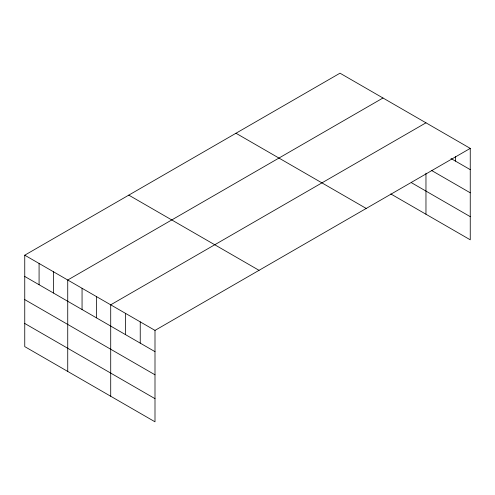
<?xml version="1.0" encoding="UTF-8"?>
<svg xmlns="http://www.w3.org/2000/svg" width="495" height="495" viewBox="0 0 495 495"><rect width="100%" height="100%" fill="white"/><g stroke="black" fill="none" stroke-linecap="round" stroke-linejoin="round"><path stroke-width="0.74" d="M24.75 255.191L154.997 330.394L154.997 421.814L24.75 346.618L24.75 255.191L340.003 73.186L470.25 148.382L470.25 239.809L390.796 193.935M382.982 97.998L67.735 280.009L67.735 371.436M425.966 122.816L110.713 304.821L110.713 396.248M154.997 330.394L470.25 148.382M450.995 158.53L470.25 169.649M431.739 170.571L470.25 192.803M411.636 182.816L470.25 216.655M235.967 133.248L366.22 208.445M128.78 195.129L259.034 270.326M24.75 276.458L154.997 351.66M24.75 299.611L154.997 374.808M24.75 323.464L154.997 398.661M455.487 156.569L455.487 161.129M425.966 173.194L425.966 214.242M140.24 321.868L140.24 343.134M125.476 313.347L125.476 334.614M96.389 296.555L96.389 317.821M82.059 288.282L82.059 309.548M53.404 271.736L53.404 293.003M39.08 263.464L39.08 284.73"/></g></svg>
